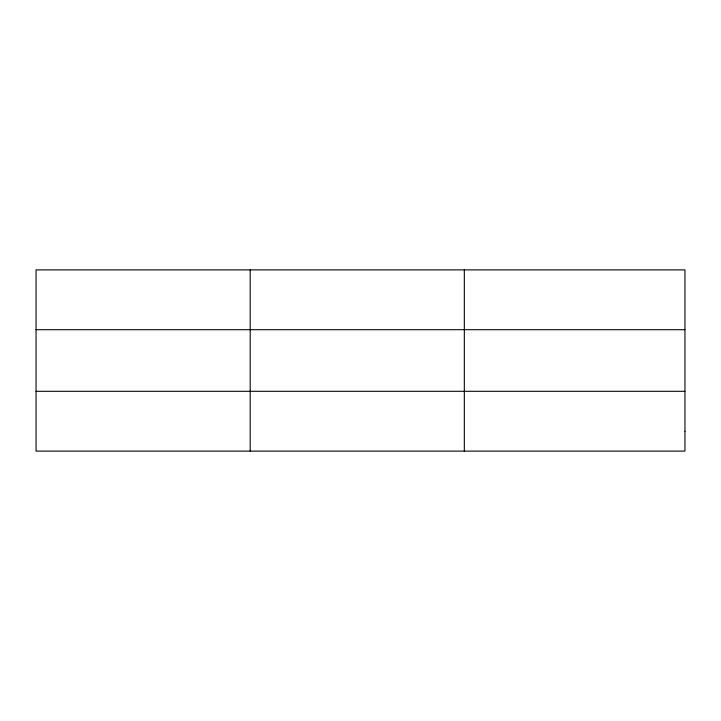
<?xml version="1.0" encoding="UTF-8"?>
<svg xmlns="http://www.w3.org/2000/svg" width="721" height="721" viewBox="0 0 721 721"><rect width="100%" height="100%" fill="white"/><g stroke="black" fill="none" stroke-linecap="round" stroke-linejoin="round"><path stroke-width="1.08" d="M250.187 451.112L250.187 269.888M464.324 451.112L464.324 269.888M36.05 329.695L684.95 329.695M36.05 391.305L684.95 391.305M684.95 431.176L684.95 451.112L36.05 451.112L36.05 269.888L684.95 269.888L684.95 431.176"/></g></svg>
